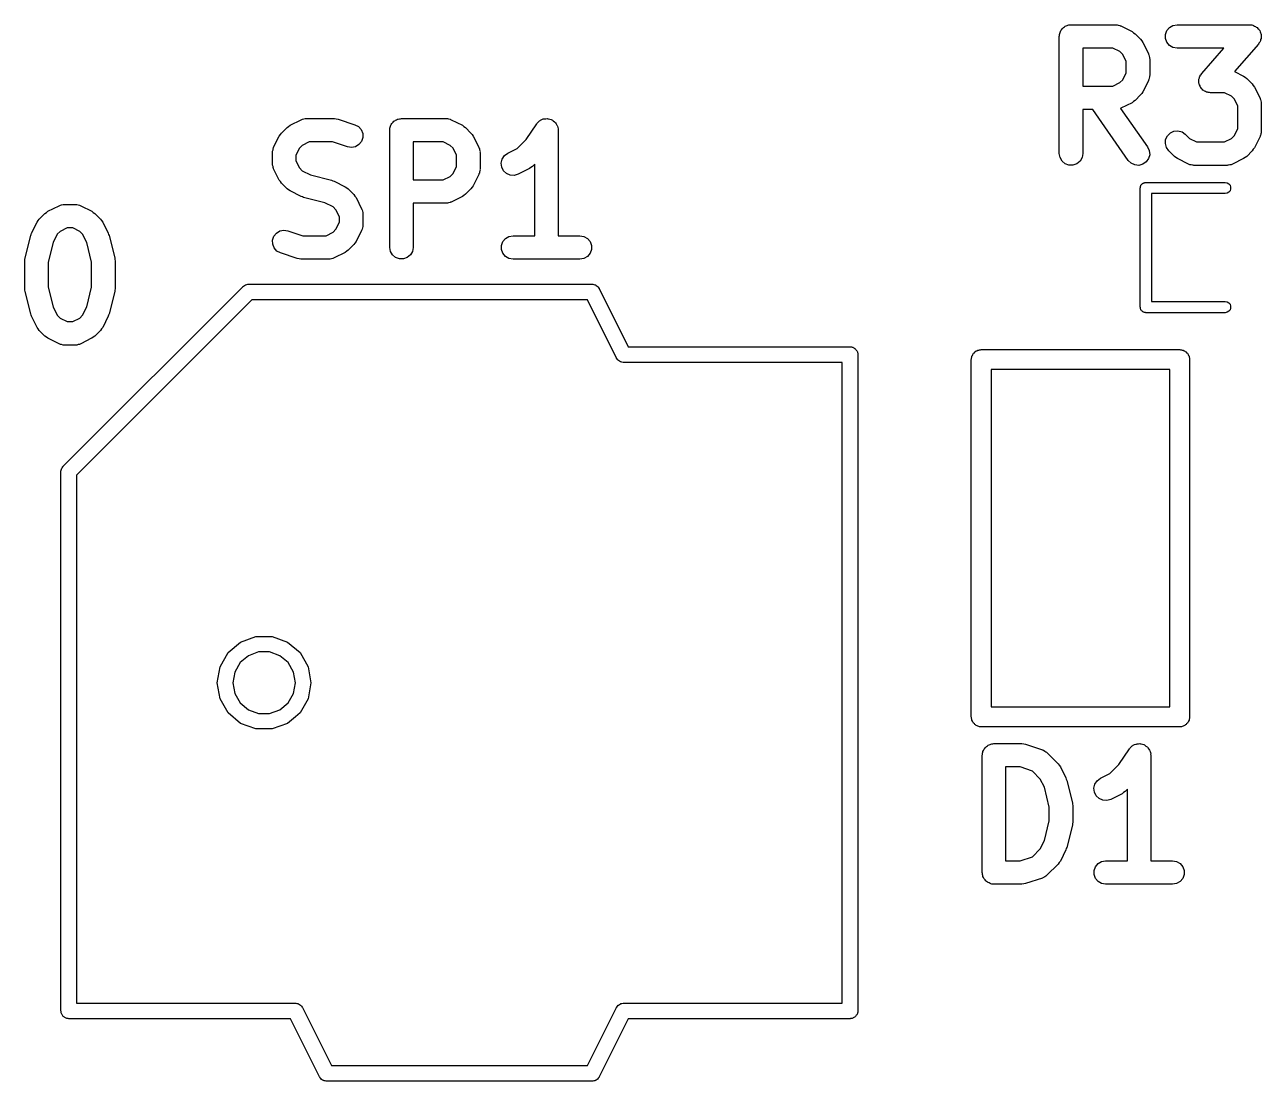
# Model space of a CAD drawing. Extents: x 69.6 to 139.6, y -158 to -61.
# Drawn here: x 119.54 to 127.46, y -105.17 to -98.41 of the extents above; entities that cross this region are included whole.
import ezdxf

# ---------------------------------------------------------------- set-up
doc = ezdxf.new("R2010")
doc.units = 0
doc.header["$MEASUREMENT"] = 0
doc.layers.add('BLACK', color=7, linetype='CONTINUOUS')

msp = doc.modelspace()

# ---------------------------------------------------------------- linework, layer by layer
at = {"layer": 'Black'}
for p, q in [((126.174, -98.4518), (126.179, -98.4468)), ((126.179, -98.4468), (126.182, -98.4411)), ((126.182, -98.4411), (126.187, -98.4369)), ((126.187, -98.4369), (126.191, -98.4318)), ((126.191, -98.4318), (126.197, -98.4286)), ((126.197, -98.4286), (126.202, -98.4243)), ((126.202, -98.4243), (126.208, -98.4221)), ((126.208, -98.4221), (126.214, -98.4188)), ((126.214, -98.4188), (126.22, -98.4177)), ((126.22, -98.4177), (126.226, -98.4154)), ((126.226, -98.4154), (126.233, -98.4154)), ((126.233, -98.4154), (126.239, -98.4143)), ((126.239, -98.4143), (126.525, -98.4143)), ((126.525, -98.4143), (126.529, -98.415)), ((126.529, -98.415), (126.534, -98.4148)), ((126.534, -98.4148), (126.542, -98.4173)), ((126.542, -98.4173), (126.551, -98.4188)), ((126.551, -98.4188), (126.554, -98.421)), ((126.554, -98.421), (126.559, -98.4222)), ((126.559, -98.4222), (126.63, -98.4579)), ((126.853, -98.4518), (126.87, -98.4318)), ((126.87, -98.4318), (126.892, -98.4188)), ((126.892, -98.4188), (126.918, -98.4143)), ((126.918, -98.4143), (127.382, -98.4143)), ((127.382, -98.4143), (127.389, -98.4156)), ((127.389, -98.4156), (127.397, -98.4157)), ((127.397, -98.4157), (127.402, -98.4178)), ((127.402, -98.4178), (127.408, -98.4188)), ((127.408, -98.4188), (127.414, -98.4225)), ((127.414, -98.4225), (127.421, -98.4251)), ((127.421, -98.4251), (127.425, -98.4289)), ((127.425, -98.4289), (127.43, -98.4318)), ((127.43, -98.4318), (127.435, -98.4374)), ((127.435, -98.4374), (127.441, -98.4423)), ((127.441, -98.4423), (127.443, -98.4474)), ((127.443, -98.4474), (127.447, -98.4518)), ((126.164, -98.4893), (126.165, -98.4828)), ((126.164, -99.2393), (126.164, -98.4893)), ((126.165, -98.4763), (126.168, -98.4701)), ((126.165, -98.4828), (126.165, -98.4763)), ((126.168, -98.4701), (126.169, -98.4636)), ((126.169, -98.4636), (126.172, -98.458)), ((126.172, -98.458), (126.174, -98.4518)), ((126.63, -98.4579), (126.64, -98.4651)), ((126.64, -98.4651), (126.649, -98.472)), ((126.649, -98.472), (126.685, -98.5077)), ((126.685, -98.5077), (126.692, -98.5175)), ((126.692, -98.5175), (126.699, -98.5272)), ((126.699, -98.5272), (126.735, -98.5986)), ((126.844, -98.4763), (126.853, -98.4518)), ((126.844, -98.5023), (126.844, -98.4763)), ((126.853, -98.5268), (126.844, -98.5023)), ((126.87, -98.5467), (126.853, -98.5268)), ((127.447, -98.5268), (127.442, -98.5324)), ((127.447, -98.4518), (127.45, -98.4587)), ((127.449, -98.5213), (127.447, -98.5268)), ((127.452, -98.5164), (127.449, -98.5213)), ((127.45, -98.4587), (127.453, -98.4651)), ((127.453, -98.5092), (127.452, -98.5164)), ((127.453, -98.4651), (127.454, -98.4708)), ((127.456, -98.5023), (127.453, -98.5092)), ((127.454, -98.4708), (127.456, -98.4763)), ((127.456, -98.4763), (127.456, -98.4836)), ((127.456, -98.4836), (127.457, -98.4908)), ((127.457, -98.4908), (127.456, -98.4965)), ((127.456, -98.4965), (127.456, -98.5023)), ((126.507, -98.5643), (126.314, -98.5643)), ((126.314, -98.5643), (126.314, -98.8071)), ((126.552, -98.5866), (126.507, -98.5643)), ((126.571, -98.6051), (126.552, -98.5866)), ((126.593, -98.6498), (126.571, -98.6051)), ((126.735, -98.5986), (126.736, -98.6027)), ((126.736, -98.6027), (126.738, -98.6065)), ((126.738, -98.6065), (126.74, -98.6151)), ((126.892, -98.5598), (126.87, -98.5467)), ((126.918, -98.5643), (126.892, -98.5598)), ((127.217, -98.5643), (126.918, -98.5643)), ((127.076, -98.7256), (127.217, -98.5643)), ((127.439, -98.5387), (127.285, -98.7141)), ((127.442, -98.5324), (127.439, -98.5387)), ((126.593, -98.7216), (126.593, -98.6498)), ((126.74, -98.6151), (126.742, -98.6236)), ((126.742, -98.6236), (126.742, -98.6279)), ((126.742, -98.6279), (126.743, -98.6321)), ((126.743, -98.6321), (126.743, -98.7393)), ((126.552, -98.7848), (126.571, -98.7663)), ((126.571, -98.7663), (126.593, -98.7216)), ((126.738, -98.7649), (126.736, -98.7687)), ((126.74, -98.7563), (126.738, -98.7649)), ((126.742, -98.7479), (126.74, -98.7563)), ((126.743, -98.7393), (126.742, -98.7435)), ((126.742, -98.7435), (126.742, -98.7479)), ((127.058, -98.762), (127.061, -98.7551)), ((127.058, -98.7678), (127.058, -98.762)), ((127.061, -98.7551), (127.062, -98.7479)), ((127.062, -98.7479), (127.065, -98.7429)), ((127.065, -98.7429), (127.067, -98.7375)), ((127.067, -98.7375), (127.072, -98.7319)), ((127.072, -98.7319), (127.076, -98.7256)), ((127.285, -98.7141), (127.344, -98.7436)), ((127.344, -98.7436), (127.354, -98.7508)), ((127.354, -98.7508), (127.364, -98.7577)), ((127.364, -98.7577), (127.399, -98.7934)), ((126.314, -98.8071), (126.507, -98.8071)), ((126.507, -98.8071), (126.552, -98.7848)), ((126.699, -98.8443), (126.692, -98.8539)), ((126.735, -98.7728), (126.699, -98.8443)), ((126.736, -98.7687), (126.735, -98.7728)), ((127.057, -98.7734), (127.058, -98.7678)), ((127.058, -98.7807), (127.057, -98.7734)), ((127.058, -98.788), (127.058, -98.7807)), ((127.06, -98.7935), (127.058, -98.788)), ((127.061, -98.7992), (127.06, -98.7935)), ((127.065, -98.8056), (127.061, -98.7992)), ((127.067, -98.8125), (127.065, -98.8056)), ((127.071, -98.8169), (127.067, -98.8125)), ((127.074, -98.822), (127.071, -98.8169)), ((127.079, -98.8268), (127.074, -98.822)), ((127.084, -98.8325), (127.079, -98.8268)), ((127.089, -98.8353), (127.084, -98.8325)), ((127.093, -98.8392), (127.089, -98.8353)), ((127.1, -98.8418), (127.093, -98.8392)), ((127.106, -98.8455), (127.1, -98.8418)), ((127.112, -98.8465), (127.106, -98.8455)), ((127.399, -98.7934), (127.406, -98.8032)), ((127.406, -98.8032), (127.414, -98.8129)), ((127.414, -98.8129), (127.449, -98.8843)), ((126.63, -98.9135), (126.559, -98.9492)), ((126.64, -98.9063), (126.63, -98.9135)), ((126.649, -98.8995), (126.64, -98.9063)), ((126.685, -98.8637), (126.649, -98.8995)), ((126.692, -98.8539), (126.685, -98.8637)), ((127.118, -98.8486), (127.112, -98.8465)), ((127.125, -98.8487), (127.118, -98.8486)), ((127.132, -98.85), (127.125, -98.8487)), ((127.222, -98.85), (127.132, -98.85)), ((127.266, -98.8724), (127.222, -98.85)), ((127.285, -98.8909), (127.266, -98.8724)), ((127.307, -98.9356), (127.285, -98.8909)), ((127.449, -98.8843), (127.45, -98.8885)), ((127.45, -98.8885), (127.453, -98.8922)), ((127.453, -98.8922), (127.454, -98.9009)), ((127.454, -98.9009), (127.457, -98.9093)), ((127.457, -98.9093), (127.456, -98.9136)), ((127.456, -98.9136), (127.457, -98.9179)), ((127.457, -98.9179), (127.457, -99.0964)), ((126.379, -98.9571), (126.314, -98.9571)), ((126.314, -98.9571), (126.314, -99.2393)), ((126.606, -99.2823), (126.379, -98.9571)), ((126.559, -98.9492), (126.557, -98.9498)), ((126.557, -98.9498), (126.729, -99.1963)), ((127.307, -99.0787), (127.307, -98.9356)), ((121.186, -99.1077), (121.222, -99.072)), ((121.222, -99.072), (121.232, -99.0651)), ((121.232, -99.0651), (121.241, -99.0579)), ((121.241, -99.0579), (121.313, -99.0222)), ((121.313, -99.0222), (121.317, -99.021)), ((121.317, -99.021), (121.321, -99.0188)), ((121.321, -99.0188), (121.329, -99.0173)), ((121.329, -99.0173), (121.338, -99.0148)), ((121.338, -99.0148), (121.342, -99.015)), ((121.342, -99.015), (121.346, -99.0143)), ((121.346, -99.0143), (121.525, -99.0143)), ((121.525, -99.0143), (121.537, -99.0164)), ((121.537, -99.0164), (121.549, -99.0181)), ((121.549, -99.0181), (121.656, -99.0538)), ((121.656, -99.0538), (121.679, -99.0663)), ((121.679, -99.0663), (121.696, -99.0857)), ((121.879, -99.0893), (121.88, -99.0828)), ((121.88, -99.0763), (121.882, -99.0701)), ((121.88, -99.0828), (121.88, -99.0763)), ((121.882, -99.0701), (121.883, -99.0636)), ((121.883, -99.0636), (121.886, -99.058)), ((121.886, -99.058), (121.889, -99.0518)), ((121.889, -99.0518), (121.893, -99.0468)), ((121.893, -99.0468), (121.896, -99.0411)), ((121.896, -99.0411), (121.901, -99.0369)), ((121.901, -99.0369), (121.905, -99.0318)), ((121.905, -99.0318), (121.911, -99.0286)), ((121.911, -99.0286), (121.916, -99.0243)), ((121.916, -99.0243), (121.922, -99.0221)), ((121.922, -99.0221), (121.928, -99.0188)), ((121.928, -99.0188), (121.934, -99.0177)), ((121.934, -99.0177), (121.941, -99.0154)), ((121.941, -99.0154), (121.947, -99.0154)), ((121.947, -99.0154), (121.954, -99.0143)), ((121.954, -99.0143), (122.239, -99.0143)), ((122.239, -99.0143), (122.244, -99.015)), ((122.244, -99.015), (122.248, -99.0148)), ((122.248, -99.0148), (122.256, -99.0173)), ((122.256, -99.0173), (122.265, -99.0188)), ((122.265, -99.0188), (122.269, -99.021)), ((122.269, -99.021), (122.273, -99.0222)), ((122.273, -99.0222), (122.344, -99.0579)), ((122.344, -99.0579), (122.354, -99.0651)), ((122.354, -99.0651), (122.364, -99.072)), ((122.364, -99.072), (122.399, -99.1077)), ((122.752, -99.1486), (122.82, -99.0477)), ((122.82, -99.0477), (122.823, -99.0447)), ((122.823, -99.0447), (122.825, -99.0411)), ((122.825, -99.0411), (122.832, -99.0353)), ((122.832, -99.0353), (122.838, -99.0288)), ((122.838, -99.0288), (122.841, -99.027)), ((122.841, -99.027), (122.845, -99.0243)), ((122.845, -99.0243), (122.853, -99.0213)), ((122.853, -99.0213), (122.861, -99.0173)), ((122.861, -99.0173), (122.865, -99.0168)), ((122.865, -99.0168), (122.869, -99.0154)), ((122.869, -99.0154), (122.878, -99.0154)), ((122.878, -99.0154), (122.887, -99.0144)), ((122.887, -99.0144), (122.891, -99.0154)), ((122.891, -99.0154), (122.895, -99.0154)), ((122.895, -99.0154), (122.904, -99.0185)), ((122.904, -99.0185), (122.912, -99.0206)), ((122.912, -99.0206), (122.916, -99.0229)), ((122.916, -99.0229), (122.92, -99.0243)), ((122.92, -99.0243), (122.926, -99.0301)), ((122.926, -99.0301), (122.934, -99.0351)), ((122.934, -99.0351), (122.936, -99.0384)), ((122.936, -99.0384), (122.94, -99.0411)), ((122.94, -99.0411), (122.944, -99.0488)), ((122.944, -99.0488), (122.949, -99.056)), ((122.949, -99.056), (122.951, -99.06)), ((122.951, -99.06), (122.953, -99.0636)), ((122.953, -99.0636), (122.954, -99.0725)), ((122.954, -99.0725), (122.957, -99.081)), ((122.957, -99.081), (122.956, -99.0852)), ((127.285, -99.1234), (127.307, -99.0787)), ((121.136, -99.1986), (121.172, -99.1272)), ((121.172, -99.1272), (121.179, -99.1175)), ((121.179, -99.1175), (121.186, -99.1077)), ((121.698, -99.1607), (121.682, -99.1811)), ((121.696, -99.0857), (121.706, -99.11)), ((121.706, -99.136), (121.698, -99.1607)), ((121.706, -99.11), (121.706, -99.136)), ((121.879, -99.8393), (121.879, -99.0893)), ((122.399, -99.1077), (122.406, -99.1175)), ((122.406, -99.1175), (122.414, -99.1272)), ((122.414, -99.1272), (122.449, -99.1986)), ((122.695, -99.2062), (122.752, -99.1486)), ((122.956, -99.0852), (122.957, -99.0893)), ((122.957, -99.0893), (122.957, -99.7643)), ((126.843, -99.1744), (126.845, -99.1484)), ((126.845, -99.1484), (126.856, -99.1248)), ((126.856, -99.1248), (126.875, -99.1064)), ((126.875, -99.1064), (126.898, -99.0954)), ((126.898, -99.0954), (126.924, -99.0931)), ((126.924, -99.0931), (126.95, -99.0999)), ((126.95, -99.0999), (126.971, -99.1148)), ((126.971, -99.1148), (126.998, -99.1419)), ((126.998, -99.1419), (127.043, -99.1643)), ((127.222, -99.1643), (127.266, -99.1419)), ((127.266, -99.1419), (127.285, -99.1234)), ((127.449, -99.13), (127.414, -99.2014)), ((127.45, -99.1258), (127.449, -99.13)), ((127.453, -99.1221), (127.45, -99.1258)), ((127.454, -99.1134), (127.453, -99.1221)), ((127.457, -99.105), (127.454, -99.1134)), ((127.457, -99.0964), (127.456, -99.1007)), ((127.456, -99.1007), (127.457, -99.105)), ((121.129, -99.2236), (121.132, -99.2151)), ((121.129, -99.2279), (121.129, -99.2236)), ((121.129, -99.2321), (121.129, -99.2279)), ((121.129, -99.3036), (121.129, -99.2321)), ((121.132, -99.2151), (121.133, -99.2065)), ((121.133, -99.2065), (121.135, -99.2027)), ((121.135, -99.2027), (121.136, -99.1986)), ((121.301, -99.2051), (121.279, -99.2498)), ((121.319, -99.1866), (121.301, -99.2051)), ((121.364, -99.1643), (121.319, -99.1866)), ((121.513, -99.1643), (121.364, -99.1643)), ((121.608, -99.1962), (121.513, -99.1643)), ((121.634, -99.2), (121.608, -99.1962)), ((121.66, -99.1947), (121.634, -99.2)), ((121.682, -99.1811), (121.66, -99.1947)), ((122.222, -99.1643), (122.029, -99.1643)), ((122.029, -99.1643), (122.029, -99.4071)), ((122.266, -99.1866), (122.222, -99.1643)), ((122.285, -99.2051), (122.266, -99.1866)), ((122.307, -99.2498), (122.285, -99.2051)), ((122.449, -99.1986), (122.45, -99.2027)), ((122.45, -99.2027), (122.453, -99.2065)), ((122.453, -99.2065), (122.454, -99.2151)), ((122.454, -99.2151), (122.457, -99.2236)), ((122.457, -99.2236), (122.456, -99.2279)), ((122.456, -99.2279), (122.457, -99.2321)), ((122.457, -99.2321), (122.457, -99.3393)), ((122.613, -99.252), (122.634, -99.2365)), ((122.634, -99.2365), (122.695, -99.2062)), ((126.169, -99.2649), (126.164, -99.2393)), ((126.314, -99.2393), (126.31, -99.2649)), ((126.729, -99.1963), (126.74, -99.2199)), ((126.74, -99.2199), (126.743, -99.2458)), ((126.85, -99.1996), (126.843, -99.1744)), ((126.865, -99.2209), (126.85, -99.1996)), ((126.901, -99.2566), (126.865, -99.2209)), ((127.043, -99.1643), (127.222, -99.1643)), ((127.399, -99.2209), (127.364, -99.2566)), ((127.406, -99.2111), (127.399, -99.2209)), ((127.414, -99.2014), (127.406, -99.2111)), ((121.129, -99.3078), (121.129, -99.3036)), ((121.129, -99.3121), (121.129, -99.3078)), ((121.132, -99.3206), (121.129, -99.3121)), ((121.133, -99.3292), (121.132, -99.3206)), ((121.279, -99.2498), (121.279, -99.2859)), ((121.279, -99.2859), (121.301, -99.3306)), ((122.307, -99.3216), (122.307, -99.2498)), ((122.593, -99.2991), (122.599, -99.2737)), ((122.596, -99.325), (122.593, -99.2991)), ((122.599, -99.2737), (122.613, -99.252)), ((122.807, -99.3061), (122.792, -99.3209)), ((122.807, -99.7643), (122.807, -99.3061)), ((126.182, -99.2875), (126.169, -99.2649)), ((126.202, -99.3042), (126.182, -99.2875)), ((126.226, -99.3131), (126.202, -99.3042)), ((126.252, -99.3131), (126.226, -99.3131)), ((126.277, -99.3042), (126.252, -99.3131)), ((126.297, -99.2875), (126.277, -99.3042)), ((126.31, -99.2649), (126.297, -99.2875)), ((126.625, -99.3007), (126.606, -99.2823)), ((126.648, -99.3117), (126.625, -99.3007)), ((126.674, -99.314), (126.648, -99.3117)), ((126.7, -99.3073), (126.674, -99.314)), ((126.721, -99.2923), (126.7, -99.3073)), ((126.736, -99.271), (126.721, -99.2923)), ((126.743, -99.2458), (126.736, -99.271)), ((126.91, -99.2635), (126.901, -99.2566)), ((126.92, -99.2707), (126.91, -99.2635)), ((126.991, -99.3064), (126.92, -99.2707)), ((126.996, -99.3076), (126.991, -99.3064)), ((126.999, -99.3098), (126.996, -99.3076)), ((127.008, -99.3113), (126.999, -99.3098)), ((127.016, -99.3138), (127.008, -99.3113)), ((127.021, -99.3135), (127.016, -99.3138)), ((127.025, -99.3143), (127.021, -99.3135)), ((127.239, -99.3143), (127.025, -99.3143)), ((127.244, -99.3135), (127.239, -99.3143)), ((127.248, -99.3138), (127.244, -99.3135)), ((127.256, -99.3113), (127.248, -99.3138)), ((127.265, -99.3098), (127.256, -99.3113)), ((127.269, -99.3076), (127.265, -99.3098)), ((127.273, -99.3064), (127.269, -99.3076)), ((127.344, -99.2707), (127.273, -99.3064)), ((127.354, -99.2635), (127.344, -99.2707)), ((127.364, -99.2566), (127.354, -99.2635)), ((121.135, -99.333), (121.133, -99.3292)), ((121.136, -99.3371), (121.135, -99.333)), ((121.172, -99.4085), (121.136, -99.3371)), ((121.301, -99.3306), (121.319, -99.3491)), ((121.319, -99.3491), (121.373, -99.3757)), ((121.373, -99.3757), (121.507, -99.4094)), ((122.222, -99.4071), (122.266, -99.3848)), ((122.266, -99.3848), (122.285, -99.3663)), ((122.285, -99.3663), (122.307, -99.3216)), ((122.449, -99.3728), (122.414, -99.4443)), ((122.45, -99.3687), (122.449, -99.3728)), ((122.453, -99.3649), (122.45, -99.3687)), ((122.454, -99.3563), (122.453, -99.3649)), ((122.457, -99.3479), (122.454, -99.3563)), ((122.457, -99.3393), (122.456, -99.3435)), ((122.456, -99.3435), (122.457, -99.3479)), ((122.608, -99.3483), (122.596, -99.325)), ((122.627, -99.3662), (122.608, -99.3483)), ((122.65, -99.3765), (122.627, -99.3662)), ((122.676, -99.3781), (122.65, -99.3765)), ((122.701, -99.3707), (122.676, -99.3781)), ((122.773, -99.3349), (122.701, -99.3707)), ((122.782, -99.3278), (122.773, -99.3349)), ((122.792, -99.3209), (122.782, -99.3278)), ((121.179, -99.4182), (121.172, -99.4085)), ((121.186, -99.428), (121.179, -99.4182)), ((121.222, -99.4637), (121.186, -99.428)), ((121.232, -99.4706), (121.222, -99.4637)), ((121.241, -99.4778), (121.232, -99.4706)), ((121.313, -99.5135), (121.241, -99.4778)), ((121.507, -99.4094), (121.515, -99.4127)), ((121.515, -99.4127), (121.523, -99.4151)), ((121.523, -99.4151), (121.594, -99.4508)), ((121.594, -99.4508), (121.604, -99.4579)), ((121.604, -99.4579), (121.614, -99.4648)), ((121.614, -99.4648), (121.649, -99.5005)), ((122.029, -99.4071), (122.222, -99.4071)), ((122.399, -99.4637), (122.364, -99.4995)), ((122.406, -99.4539), (122.399, -99.4637)), ((122.414, -99.4443), (122.406, -99.4539)), ((126.682, -99.459), (126.683, -99.4559)), ((126.682, -100.221), (126.682, -99.459)), ((126.683, -99.4528), (126.684, -99.4499)), ((126.683, -99.4559), (126.683, -99.4528)), ((126.684, -99.4499), (126.685, -99.4468)), ((126.685, -99.4468), (126.686, -99.4441)), ((126.686, -99.4441), (126.687, -99.4412)), ((126.687, -99.4412), (126.689, -99.4388)), ((126.689, -99.4388), (126.691, -99.4361)), ((126.691, -99.4361), (126.693, -99.4341)), ((126.693, -99.4341), (126.695, -99.4318)), ((126.695, -99.4318), (126.698, -99.4302)), ((126.698, -99.4302), (126.7, -99.4282)), ((126.7, -99.4282), (126.703, -99.4271)), ((126.703, -99.4271), (126.706, -99.4256)), ((126.706, -99.4256), (126.709, -99.425)), ((126.709, -99.425), (126.712, -99.424)), ((126.712, -99.424), (126.715, -99.424)), ((126.715, -99.424), (126.718, -99.4234)), ((126.718, -99.4234), (127.226, -99.4234)), ((127.226, -99.4234), (127.238, -99.4256)), ((127.238, -99.4256), (127.249, -99.4318)), ((127.249, -99.4318), (127.257, -99.4412)), ((127.257, -99.4768), (127.249, -99.4862)), ((127.257, -99.4412), (127.261, -99.4528)), ((127.261, -99.4652), (127.257, -99.4768)), ((127.261, -99.4528), (127.261, -99.4652)), ((121.321, -99.5158), (121.313, -99.5135)), ((121.328, -99.5192), (121.321, -99.5158)), ((121.463, -99.5529), (121.328, -99.5192)), ((121.516, -99.5795), (121.463, -99.5529)), ((121.649, -99.5005), (121.656, -99.5104)), ((121.656, -99.5104), (121.664, -99.52)), ((121.664, -99.52), (121.699, -99.5915)), ((122.239, -99.5571), (122.029, -99.5571)), ((122.029, -99.5571), (122.029, -99.8393)), ((122.244, -99.5564), (122.239, -99.5571)), ((122.248, -99.5567), (122.244, -99.5564)), ((122.256, -99.5541), (122.248, -99.5567)), ((122.265, -99.5526), (122.256, -99.5541)), ((122.269, -99.5505), (122.265, -99.5526)), ((122.273, -99.5492), (122.269, -99.5505)), ((122.344, -99.5135), (122.273, -99.5492)), ((122.354, -99.5063), (122.344, -99.5135)), ((122.364, -99.4995), (122.354, -99.5063)), ((127.226, -99.4946), (126.754, -99.4946)), ((126.754, -99.4946), (126.754, -100.185)), ((127.238, -99.4924), (127.226, -99.4946)), ((127.249, -99.4862), (127.238, -99.4924)), ((119.636, -99.6577), (119.672, -99.622)), ((119.672, -99.622), (119.682, -99.6151)), ((119.682, -99.6151), (119.691, -99.6079)), ((119.691, -99.6079), (119.763, -99.5722)), ((119.763, -99.5722), (119.767, -99.571)), ((119.767, -99.571), (119.771, -99.5688)), ((119.771, -99.5688), (119.779, -99.5673)), ((119.779, -99.5673), (119.788, -99.5648)), ((119.788, -99.5648), (119.792, -99.565)), ((119.792, -99.565), (119.796, -99.5643)), ((119.796, -99.5643), (119.868, -99.5643)), ((119.868, -99.5643), (119.872, -99.565)), ((119.872, -99.565), (119.876, -99.5648)), ((119.876, -99.5648), (119.885, -99.5673)), ((119.885, -99.5673), (119.894, -99.5688)), ((119.894, -99.5688), (119.897, -99.571)), ((119.897, -99.571), (119.901, -99.5722)), ((119.901, -99.5722), (119.973, -99.6079)), ((119.973, -99.6079), (119.982, -99.6151)), ((119.982, -99.6151), (119.992, -99.622)), ((119.992, -99.622), (120.028, -99.6577)), ((121.535, -99.598), (121.516, -99.5795)), ((121.557, -99.6427), (121.535, -99.598)), ((121.699, -99.5915), (121.7, -99.5956)), ((121.7, -99.5956), (121.703, -99.5993)), ((121.703, -99.5993), (121.704, -99.608)), ((121.704, -99.608), (121.707, -99.6164)), ((121.707, -99.6164), (121.706, -99.6207)), ((121.706, -99.6207), (121.707, -99.625)), ((121.707, -99.625), (121.707, -99.6964)), ((119.586, -99.7486), (119.622, -99.6772)), ((119.622, -99.6772), (119.629, -99.6675)), ((119.629, -99.6675), (119.636, -99.6577)), ((119.814, -99.7143), (119.769, -99.7366)), ((119.85, -99.7143), (119.814, -99.7143)), ((119.895, -99.7366), (119.85, -99.7143)), ((120.028, -99.6577), (120.035, -99.6675)), ((120.035, -99.6675), (120.042, -99.6772)), ((120.042, -99.6772), (120.078, -99.7486)), ((121.535, -99.7234), (121.557, -99.6787)), ((121.557, -99.6787), (121.557, -99.6427)), ((121.704, -99.7134), (121.703, -99.7221)), ((121.707, -99.705), (121.704, -99.7134)), ((121.707, -99.6964), (121.706, -99.7007)), ((121.706, -99.7007), (121.707, -99.705)), ((119.545, -99.9068), (119.581, -99.764)), ((119.581, -99.764), (119.584, -99.7565)), ((119.584, -99.7565), (119.586, -99.7486)), ((119.751, -99.7551), (119.724, -99.8083)), ((119.769, -99.7366), (119.751, -99.7551)), ((119.913, -99.7551), (119.895, -99.7366)), ((119.94, -99.8083), (119.913, -99.7551)), ((120.078, -99.7486), (120.08, -99.7565)), ((120.08, -99.7565), (120.083, -99.764)), ((120.083, -99.764), (120.119, -99.9068)), ((121.129, -99.7926), (121.138, -99.7679)), ((121.13, -99.8186), (121.129, -99.7926)), ((121.138, -99.7679), (121.154, -99.7475)), ((121.154, -99.7475), (121.176, -99.7338)), ((121.176, -99.7338), (121.202, -99.7286)), ((121.202, -99.7286), (121.227, -99.7324)), ((121.227, -99.7324), (121.323, -99.7643)), ((121.323, -99.7643), (121.472, -99.7643)), ((121.472, -99.7643), (121.516, -99.7419)), ((121.516, -99.7419), (121.535, -99.7234)), ((121.699, -99.73), (121.664, -99.8014)), ((121.7, -99.7258), (121.699, -99.73)), ((121.703, -99.7221), (121.7, -99.7258)), ((122.603, -99.8018), (122.62, -99.7818)), ((122.62, -99.7818), (122.642, -99.7688)), ((122.642, -99.7688), (122.668, -99.7643)), ((122.668, -99.7643), (122.807, -99.7643)), ((122.957, -99.7643), (123.096, -99.7643)), ((123.096, -99.7643), (123.122, -99.7688)), ((123.122, -99.7688), (123.145, -99.7818)), ((123.145, -99.7818), (123.161, -99.8018)), ((119.724, -99.8083), (119.693, -99.9342)), ((119.971, -99.9342), (119.94, -99.8083)), ((121.14, -99.8428), (121.13, -99.8186)), ((121.157, -99.8623), (121.14, -99.8428)), ((121.18, -99.8747), (121.157, -99.8623)), ((121.594, -99.8707), (121.523, -99.9064)), ((121.604, -99.8635), (121.594, -99.8707)), ((121.614, -99.8566), (121.604, -99.8635)), ((121.649, -99.8209), (121.614, -99.8566)), ((121.656, -99.8111), (121.649, -99.8209)), ((121.664, -99.8014), (121.656, -99.8111)), ((121.883, -99.8649), (121.879, -99.8393)), ((121.896, -99.8875), (121.883, -99.8649)), ((122.024, -99.8649), (122.011, -99.8875)), ((122.029, -99.8393), (122.024, -99.8649)), ((122.594, -99.8263), (122.603, -99.8018)), ((122.594, -99.8523), (122.594, -99.8263)), ((122.603, -99.8768), (122.594, -99.8523)), ((123.161, -99.8018), (123.17, -99.8263)), ((123.17, -99.8523), (123.161, -99.8768)), ((123.17, -99.8263), (123.17, -99.8523)), ((119.543, -99.925), (119.544, -99.916)), ((119.543, -100.104), (119.543, -99.925)), ((119.544, -99.916), (119.545, -99.9068)), ((119.693, -99.9342), (119.693, -100.094)), ((119.971, -100.094), (119.971, -99.9342)), ((120.119, -99.9068), (120.12, -99.916)), ((120.12, -99.916), (120.121, -99.925)), ((120.121, -99.925), (120.121, -100.104)), ((121.287, -99.9104), (121.18, -99.8747)), ((121.299, -99.9122), (121.287, -99.9104)), ((121.311, -99.9143), (121.299, -99.9122)), ((121.489, -99.9143), (121.311, -99.9143)), ((121.494, -99.9135), (121.489, -99.9143)), ((121.498, -99.9138), (121.494, -99.9135)), ((121.506, -99.9113), (121.498, -99.9138)), ((121.515, -99.9098), (121.506, -99.9113)), ((121.519, -99.9076), (121.515, -99.9098)), ((121.523, -99.9064), (121.519, -99.9076)), ((121.916, -99.9042), (121.896, -99.8875)), ((121.941, -99.9131), (121.916, -99.9042)), ((121.967, -99.9131), (121.941, -99.9131)), ((121.991, -99.9042), (121.967, -99.9131)), ((122.011, -99.8875), (121.991, -99.9042)), ((122.62, -99.8967), (122.603, -99.8768)), ((122.642, -99.9098), (122.62, -99.8967)), ((122.668, -99.9143), (122.642, -99.9098)), ((123.096, -99.9143), (122.668, -99.9143)), ((123.122, -99.9098), (123.096, -99.9143)), ((123.145, -99.8967), (123.122, -99.9098)), ((123.161, -99.8768), (123.145, -99.8967)), ((119.544, -100.113), (119.543, -100.104)), ((119.693, -100.094), (119.724, -100.22)), ((119.79, -101.24), (120.94, -100.09)), ((119.94, -100.22), (119.971, -100.094)), ((120.121, -100.104), (120.12, -100.113)), ((120.94, -100.09), (120.941, -100.088)), ((120.941, -100.088), (120.943, -100.087)), ((120.943, -100.087), (120.949, -100.083)), ((120.949, -100.083), (120.954, -100.08)), ((120.954, -100.08), (120.956, -100.079)), ((120.956, -100.079), (120.958, -100.078)), ((120.958, -100.078), (120.964, -100.077)), ((120.964, -100.077), (120.971, -100.075)), ((120.971, -100.075), (120.973, -100.075)), ((120.973, -100.075), (120.975, -100.075)), ((120.975, -100.075), (123.175, -100.075)), ((123.175, -100.075), (123.176, -100.075)), ((123.176, -100.075), (123.178, -100.075)), ((123.178, -100.075), (123.185, -100.077)), ((123.185, -100.077), (123.192, -100.078)), ((123.192, -100.078), (123.193, -100.079)), ((123.193, -100.079), (123.195, -100.079)), ((123.195, -100.079), (123.201, -100.083)), ((123.201, -100.083), (123.207, -100.087)), ((123.207, -100.087), (123.208, -100.088)), ((123.208, -100.088), (123.209, -100.089)), ((123.209, -100.089), (123.214, -100.094)), ((123.214, -100.094), (123.218, -100.1)), ((123.218, -100.1), (123.219, -100.101)), ((123.219, -100.101), (123.22, -100.103)), ((123.22, -100.103), (123.406, -100.475)), ((119.545, -100.122), (119.544, -100.113)), ((119.581, -100.265), (119.545, -100.122)), ((120.996, -100.175), (119.875, -101.296)), ((120.119, -100.122), (120.083, -100.265)), ((120.12, -100.113), (120.119, -100.122)), ((123.144, -100.175), (120.996, -100.175)), ((123.33, -100.547), (123.144, -100.175)), ((126.754, -100.185), (127.226, -100.185)), ((127.226, -100.185), (127.238, -100.188)), ((127.238, -100.188), (127.249, -100.194)), ((119.584, -100.272), (119.581, -100.265)), ((119.724, -100.22), (119.751, -100.273)), ((119.913, -100.273), (119.94, -100.22)), ((120.083, -100.265), (120.08, -100.272)), ((126.683, -100.224), (126.682, -100.221)), ((126.683, -100.227), (126.683, -100.224)), ((126.684, -100.23), (126.683, -100.227)), ((126.685, -100.233), (126.684, -100.23)), ((126.686, -100.236), (126.685, -100.233)), ((126.687, -100.239), (126.686, -100.236)), ((126.689, -100.241), (126.687, -100.239)), ((126.691, -100.244), (126.689, -100.241)), ((126.693, -100.246), (126.691, -100.244)), ((126.695, -100.248), (126.693, -100.246)), ((126.698, -100.25), (126.695, -100.248)), ((126.7, -100.252), (126.698, -100.25)), ((126.703, -100.253), (126.7, -100.252)), ((126.706, -100.254), (126.703, -100.253)), ((126.709, -100.255), (126.706, -100.254)), ((126.712, -100.256), (126.709, -100.255)), ((126.715, -100.256), (126.712, -100.256)), ((126.718, -100.257), (126.715, -100.256)), ((127.226, -100.257), (126.718, -100.257)), ((127.238, -100.254), (127.226, -100.257)), ((127.249, -100.248), (127.238, -100.254)), ((127.249, -100.194), (127.257, -100.203)), ((127.257, -100.239), (127.249, -100.248)), ((127.257, -100.203), (127.261, -100.215)), ((127.261, -100.227), (127.257, -100.239)), ((127.261, -100.215), (127.261, -100.227)), ((119.586, -100.28), (119.584, -100.272)), ((119.622, -100.351), (119.586, -100.28)), ((119.751, -100.273), (119.769, -100.292)), ((119.769, -100.292), (119.814, -100.314)), ((119.814, -100.314), (119.85, -100.314)), ((119.85, -100.314), (119.895, -100.292)), ((119.895, -100.292), (119.913, -100.273)), ((120.078, -100.28), (120.042, -100.351)), ((120.08, -100.272), (120.078, -100.28)), ((119.629, -100.361), (119.622, -100.351)), ((119.636, -100.371), (119.629, -100.361)), ((119.672, -100.407), (119.636, -100.371)), ((119.682, -100.413), (119.672, -100.407)), ((119.691, -100.421), (119.682, -100.413)), ((119.763, -100.456), (119.691, -100.421)), ((119.971, -100.421), (119.901, -100.456)), ((119.973, -100.421), (119.971, -100.421)), ((119.982, -100.413), (119.973, -100.421)), ((119.992, -100.407), (119.982, -100.413)), ((120.028, -100.371), (119.992, -100.407)), ((120.035, -100.361), (120.028, -100.371)), ((120.042, -100.351), (120.035, -100.361)), ((119.767, -100.458), (119.763, -100.456)), ((119.771, -100.46), (119.767, -100.458)), ((119.779, -100.461), (119.771, -100.46)), ((119.788, -100.464), (119.779, -100.461)), ((119.792, -100.464), (119.788, -100.464)), ((119.796, -100.464), (119.792, -100.464)), ((119.868, -100.464), (119.796, -100.464)), ((119.872, -100.464), (119.868, -100.464)), ((119.876, -100.464), (119.872, -100.464)), ((119.885, -100.461), (119.876, -100.464)), ((119.894, -100.46), (119.885, -100.461)), ((119.897, -100.458), (119.894, -100.46)), ((119.901, -100.456), (119.897, -100.458)), ((123.406, -100.475), (124.825, -100.475)), ((124.825, -100.475), (124.829, -100.476)), ((124.829, -100.476), (124.834, -100.476)), ((124.834, -100.476), (124.838, -100.477)), ((124.838, -100.477), (124.842, -100.478)), ((124.842, -100.478), (124.846, -100.48)), ((124.846, -100.48), (124.85, -100.482)), ((124.85, -100.482), (124.853, -100.485)), ((124.853, -100.485), (124.857, -100.487)), ((124.857, -100.487), (124.86, -100.49)), ((124.86, -100.49), (124.863, -100.493)), ((124.863, -100.493), (124.865, -100.497)), ((124.865, -100.497), (124.868, -100.5)), ((124.868, -100.5), (124.87, -100.504)), ((124.87, -100.504), (124.872, -100.508)), ((125.624, -100.508), (125.629, -100.506)), ((125.629, -100.506), (125.633, -100.502)), ((125.633, -100.502), (125.638, -100.5)), ((125.638, -100.5), (125.643, -100.497)), ((125.643, -100.497), (125.649, -100.496)), ((125.649, -100.496), (125.654, -100.494)), ((125.654, -100.494), (125.66, -100.494)), ((125.66, -100.494), (125.665, -100.493)), ((125.665, -100.493), (126.935, -100.493)), ((126.935, -100.493), (126.94, -100.494)), ((126.94, -100.494), (126.946, -100.494)), ((126.946, -100.494), (126.951, -100.496)), ((126.951, -100.496), (126.957, -100.497)), ((126.957, -100.497), (126.962, -100.5)), ((126.962, -100.5), (126.967, -100.502)), ((126.967, -100.502), (126.971, -100.506)), ((126.971, -100.506), (126.976, -100.508)), ((123.331, -100.549), (123.33, -100.547)), ((123.332, -100.55), (123.331, -100.549)), ((123.336, -100.556), (123.332, -100.55)), ((123.341, -100.561), (123.336, -100.556)), ((123.342, -100.562), (123.341, -100.561)), ((123.343, -100.563), (123.342, -100.562)), ((123.349, -100.567), (123.343, -100.563)), ((123.355, -100.571), (123.349, -100.567)), ((123.357, -100.571), (123.355, -100.571)), ((123.358, -100.572), (123.357, -100.571)), ((123.365, -100.573), (123.358, -100.572)), ((123.372, -100.575), (123.365, -100.573)), ((123.374, -100.575), (123.372, -100.575)), ((123.375, -100.575), (123.374, -100.575)), ((124.775, -100.575), (123.375, -100.575)), ((124.775, -104.675), (124.775, -100.575)), ((124.872, -100.508), (124.873, -100.512)), ((124.873, -100.512), (124.874, -100.516)), ((124.874, -100.516), (124.874, -100.521)), ((124.874, -100.521), (124.875, -100.525)), ((124.875, -100.525), (124.875, -104.725)), ((125.601, -100.557), (125.602, -100.552)), ((125.601, -102.843), (125.601, -100.557)), ((125.602, -100.546), (125.604, -100.541)), ((125.602, -100.552), (125.602, -100.546)), ((125.604, -100.541), (125.605, -100.535)), ((125.605, -100.535), (125.608, -100.53)), ((125.608, -100.53), (125.61, -100.525)), ((125.61, -100.525), (125.614, -100.521)), ((125.614, -100.521), (125.616, -100.516)), ((125.616, -100.516), (125.621, -100.513)), ((125.621, -100.513), (125.624, -100.508)), ((126.976, -100.508), (126.979, -100.513)), ((126.979, -100.513), (126.984, -100.516)), ((126.984, -100.516), (126.986, -100.521)), ((126.986, -100.521), (126.99, -100.525)), ((126.99, -100.525), (126.992, -100.53)), ((126.992, -100.53), (126.995, -100.535)), ((126.995, -100.535), (126.996, -100.541)), ((126.996, -100.541), (126.998, -100.546)), ((126.998, -100.546), (126.998, -100.552)), ((126.998, -100.552), (126.998, -100.557)), ((126.998, -100.557), (126.998, -102.843)), ((126.871, -100.62), (125.728, -100.62)), ((125.728, -100.62), (125.728, -102.779)), ((126.871, -102.779), (126.871, -100.62)), ((119.775, -101.271), (119.777, -101.264)), ((119.775, -101.273), (119.775, -101.271)), ((119.775, -101.275), (119.775, -101.273)), ((119.775, -104.725), (119.775, -101.275)), ((119.777, -101.264), (119.778, -101.258)), ((119.778, -101.258), (119.779, -101.256)), ((119.779, -101.256), (119.78, -101.254)), ((119.78, -101.254), (119.783, -101.249)), ((119.783, -101.249), (119.787, -101.243)), ((119.787, -101.243), (119.788, -101.241)), ((119.788, -101.241), (119.79, -101.24)), ((119.875, -101.296), (119.875, -104.675)), ((120.845, -102.432), (120.925, -102.365)), ((120.925, -102.365), (121.023, -102.33)), ((121.023, -102.33), (121.127, -102.33)), ((121.127, -102.33), (121.225, -102.365)), ((121.225, -102.365), (121.305, -102.432)), ((120.793, -102.522), (120.845, -102.432)), ((120.975, -102.452), (120.922, -102.496)), ((121.04, -102.428), (120.975, -102.452)), ((121.11, -102.428), (121.04, -102.428)), ((121.175, -102.452), (121.11, -102.428)), ((121.228, -102.496), (121.175, -102.452)), ((121.305, -102.432), (121.357, -102.522)), ((120.775, -102.625), (120.793, -102.522)), ((120.887, -102.557), (120.875, -102.625)), ((120.922, -102.496), (120.887, -102.557)), ((121.263, -102.557), (121.228, -102.496)), ((121.275, -102.625), (121.263, -102.557)), ((121.357, -102.522), (121.375, -102.625)), ((120.793, -102.728), (120.775, -102.625)), ((120.875, -102.625), (120.887, -102.693)), ((121.263, -102.693), (121.275, -102.625)), ((121.375, -102.625), (121.357, -102.728)), ((120.887, -102.693), (120.922, -102.754)), ((121.228, -102.754), (121.263, -102.693)), ((120.845, -102.818), (120.793, -102.728)), ((120.922, -102.754), (120.975, -102.798)), ((120.975, -102.798), (121.04, -102.822)), ((121.11, -102.822), (121.175, -102.798)), ((121.175, -102.798), (121.228, -102.754)), ((121.357, -102.728), (121.305, -102.818)), ((125.728, -102.779), (126.871, -102.779)), ((120.925, -102.885), (120.845, -102.818)), ((121.04, -102.822), (121.11, -102.822)), ((121.275, -102.843), (121.225, -102.885)), ((121.305, -102.818), (121.275, -102.843)), ((125.602, -102.848), (125.601, -102.843)), ((125.602, -102.854), (125.602, -102.848)), ((125.604, -102.859), (125.602, -102.854)), ((125.605, -102.865), (125.604, -102.859)), ((125.608, -102.87), (125.605, -102.865)), ((125.61, -102.875), (125.608, -102.87)), ((125.614, -102.879), (125.61, -102.875)), ((125.616, -102.884), (125.614, -102.879)), ((126.986, -102.879), (126.984, -102.884)), ((126.99, -102.875), (126.986, -102.879)), ((126.992, -102.87), (126.99, -102.875)), ((126.995, -102.865), (126.992, -102.87)), ((126.996, -102.859), (126.995, -102.865)), ((126.998, -102.854), (126.996, -102.859)), ((126.998, -102.843), (126.998, -102.848)), ((126.998, -102.848), (126.998, -102.854)), ((121.023, -102.92), (120.925, -102.885)), ((121.127, -102.92), (121.023, -102.92)), ((121.225, -102.885), (121.127, -102.92)), ((125.621, -102.887), (125.616, -102.884)), ((125.624, -102.892), (125.621, -102.887)), ((125.629, -102.894), (125.624, -102.892)), ((125.633, -102.898), (125.629, -102.894)), ((125.638, -102.9), (125.633, -102.898)), ((125.643, -102.903), (125.638, -102.9)), ((125.649, -102.904), (125.643, -102.903)), ((125.654, -102.906), (125.649, -102.904)), ((125.66, -102.906), (125.654, -102.906)), ((125.665, -102.906), (125.66, -102.906)), ((126.935, -102.906), (125.665, -102.906)), ((126.94, -102.906), (126.935, -102.906)), ((126.946, -102.906), (126.94, -102.906)), ((126.951, -102.904), (126.946, -102.906)), ((126.957, -102.903), (126.951, -102.904)), ((126.962, -102.9), (126.957, -102.903)), ((126.967, -102.898), (126.962, -102.9)), ((126.971, -102.894), (126.967, -102.898)), ((126.976, -102.892), (126.971, -102.894)), ((126.979, -102.887), (126.976, -102.892)), ((126.984, -102.884), (126.979, -102.887)), ((125.689, -103.041), (125.694, -103.037)), ((125.694, -103.037), (125.698, -103.032)), ((125.698, -103.032), (125.704, -103.029)), ((125.704, -103.029), (125.709, -103.024)), ((125.709, -103.024), (125.715, -103.022)), ((125.715, -103.022), (125.721, -103.019)), ((125.721, -103.019), (125.727, -103.018)), ((125.727, -103.018), (125.733, -103.015)), ((125.733, -103.015), (125.74, -103.015)), ((125.74, -103.015), (125.746, -103.014)), ((125.746, -103.014), (125.925, -103.014)), ((125.925, -103.014), (125.937, -103.016)), ((125.937, -103.016), (125.949, -103.018)), ((125.949, -103.018), (126.056, -103.054)), ((126.618, -103.041), (126.624, -103.035)), ((126.624, -103.035), (126.631, -103.029)), ((126.631, -103.029), (126.634, -103.027)), ((126.634, -103.027), (126.637, -103.024)), ((126.637, -103.024), (126.646, -103.021)), ((126.646, -103.021), (126.654, -103.017)), ((126.654, -103.017), (126.658, -103.017)), ((126.658, -103.017), (126.662, -103.015)), ((126.662, -103.015), (126.671, -103.015)), ((126.671, -103.015), (126.68, -103.014)), ((126.68, -103.014), (126.684, -103.015)), ((126.684, -103.015), (126.688, -103.015)), ((126.688, -103.015), (126.696, -103.018)), ((126.696, -103.018), (126.705, -103.021)), ((126.705, -103.021), (126.709, -103.023)), ((126.709, -103.023), (126.712, -103.024)), ((126.712, -103.024), (126.719, -103.03)), ((126.719, -103.03), (126.727, -103.035)), ((126.727, -103.035), (126.729, -103.038)), ((126.729, -103.038), (126.732, -103.041)), ((125.671, -103.089), (125.673, -103.083)), ((125.671, -103.839), (125.671, -103.089)), ((125.673, -103.076), (125.675, -103.07)), ((125.673, -103.083), (125.673, -103.076)), ((125.675, -103.07), (125.676, -103.064)), ((125.676, -103.064), (125.679, -103.058)), ((125.679, -103.058), (125.681, -103.052)), ((125.681, -103.052), (125.686, -103.047)), ((125.686, -103.047), (125.689, -103.041)), ((126.056, -103.054), (126.06, -103.056)), ((126.06, -103.056), (126.064, -103.057)), ((126.064, -103.057), (126.071, -103.062)), ((126.071, -103.062), (126.079, -103.066)), ((126.079, -103.066), (126.082, -103.069)), ((126.082, -103.069), (126.085, -103.072)), ((126.085, -103.072), (126.157, -103.143)), ((126.545, -103.149), (126.613, -103.048)), ((126.613, -103.048), (126.615, -103.045)), ((126.615, -103.045), (126.618, -103.041)), ((126.732, -103.041), (126.737, -103.049)), ((126.737, -103.049), (126.742, -103.056)), ((126.742, -103.056), (126.743, -103.06)), ((126.743, -103.06), (126.745, -103.064)), ((126.745, -103.064), (126.747, -103.072)), ((126.747, -103.072), (126.75, -103.081)), ((126.75, -103.081), (126.749, -103.085)), ((126.749, -103.085), (126.75, -103.089)), ((126.75, -103.089), (126.75, -103.764)), ((125.913, -103.164), (125.821, -103.164)), ((125.821, -103.164), (125.821, -103.764)), ((125.992, -103.191), (125.913, -103.164)), ((126.042, -103.241), (125.992, -103.191)), ((126.157, -103.143), (126.163, -103.153)), ((126.163, -103.153), (126.171, -103.163)), ((126.171, -103.163), (126.206, -103.234)), ((126.488, -103.206), (126.545, -103.149)), ((126.069, -103.294), (126.042, -103.241)), ((126.206, -103.234), (126.209, -103.242)), ((126.209, -103.242), (126.212, -103.25)), ((126.212, -103.25), (126.248, -103.393)), ((126.386, -103.299), (126.392, -103.274)), ((126.392, -103.274), (126.406, -103.252)), ((126.406, -103.252), (126.427, -103.236)), ((126.427, -103.236), (126.488, -103.206)), ((126.1, -103.42), (126.069, -103.294)), ((126.389, -103.325), (126.386, -103.299)), ((126.4, -103.348), (126.389, -103.325)), ((126.419, -103.366), (126.4, -103.348)), ((126.566, -103.335), (126.494, -103.371)), ((126.575, -103.328), (126.566, -103.335)), ((126.585, -103.321), (126.575, -103.328)), ((126.6, -103.306), (126.585, -103.321)), ((126.6, -103.764), (126.6, -103.306)), ((126.1, -103.509), (126.1, -103.42)), ((126.248, -103.393), (126.248, -103.402)), ((126.248, -103.402), (126.25, -103.411)), ((126.25, -103.411), (126.25, -103.518)), ((126.443, -103.377), (126.419, -103.366)), ((126.469, -103.378), (126.443, -103.377)), ((126.494, -103.371), (126.469, -103.378)), ((126.069, -103.635), (126.1, -103.509)), ((126.248, -103.536), (126.212, -103.679)), ((126.25, -103.518), (126.248, -103.527)), ((126.248, -103.527), (126.248, -103.536)), ((126.042, -103.688), (126.069, -103.635)), ((125.913, -103.764), (125.992, -103.738)), ((125.992, -103.738), (126.042, -103.688)), ((126.206, -103.694), (126.171, -103.766)), ((126.209, -103.686), (126.206, -103.694)), ((126.212, -103.679), (126.209, -103.686)), ((125.821, -103.764), (125.913, -103.764)), ((126.157, -103.785), (126.085, -103.857)), ((126.163, -103.775), (126.157, -103.785)), ((126.171, -103.766), (126.163, -103.775)), ((126.387, -103.826), (126.396, -103.802)), ((126.387, -103.852), (126.387, -103.826)), ((126.396, -103.802), (126.413, -103.782)), ((126.413, -103.782), (126.435, -103.769)), ((126.435, -103.769), (126.461, -103.764)), ((126.461, -103.764), (126.6, -103.764)), ((126.75, -103.764), (126.889, -103.764)), ((126.889, -103.764), (126.915, -103.769)), ((126.915, -103.769), (126.937, -103.782)), ((126.937, -103.782), (126.954, -103.802)), ((126.954, -103.802), (126.963, -103.826)), ((126.963, -103.826), (126.963, -103.852)), ((125.673, -103.846), (125.671, -103.839)), ((125.673, -103.852), (125.673, -103.846)), ((125.675, -103.858), (125.673, -103.852)), ((125.676, -103.865), (125.675, -103.858)), ((125.679, -103.871), (125.676, -103.865)), ((125.681, -103.877), (125.679, -103.871)), ((125.686, -103.882), (125.681, -103.877)), ((125.689, -103.887), (125.686, -103.882)), ((125.694, -103.892), (125.689, -103.887)), ((125.698, -103.897), (125.694, -103.892)), ((125.704, -103.9), (125.698, -103.897)), ((125.709, -103.904), (125.704, -103.9)), ((125.715, -103.906), (125.709, -103.904)), ((125.721, -103.91), (125.715, -103.906)), ((125.727, -103.911), (125.721, -103.91)), ((125.949, -103.91), (125.937, -103.912)), ((126.056, -103.875), (125.949, -103.91)), ((126.06, -103.873), (126.056, -103.875)), ((126.064, -103.872), (126.06, -103.873)), ((126.071, -103.867), (126.064, -103.872)), ((126.079, -103.862), (126.071, -103.867)), ((126.082, -103.859), (126.079, -103.862)), ((126.085, -103.857), (126.082, -103.859)), ((126.396, -103.877), (126.387, -103.852)), ((126.413, -103.897), (126.396, -103.877)), ((126.435, -103.91), (126.413, -103.897)), ((126.461, -103.914), (126.435, -103.91)), ((126.915, -103.91), (126.889, -103.914)), ((126.937, -103.897), (126.915, -103.91)), ((126.954, -103.877), (126.937, -103.897)), ((126.963, -103.852), (126.954, -103.877)), ((125.733, -103.913), (125.727, -103.911)), ((125.74, -103.913), (125.733, -103.913)), ((125.746, -103.914), (125.74, -103.913)), ((125.925, -103.914), (125.746, -103.914)), ((125.937, -103.912), (125.925, -103.914)), ((126.889, -103.914), (126.461, -103.914)), ((119.875, -104.675), (121.275, -104.675)), ((121.275, -104.675), (121.276, -104.675)), ((121.276, -104.675), (121.278, -104.675)), ((121.278, -104.675), (121.285, -104.677)), ((121.285, -104.677), (121.292, -104.678)), ((121.292, -104.678), (121.293, -104.679)), ((121.293, -104.679), (121.295, -104.679)), ((121.295, -104.679), (121.301, -104.683)), ((121.301, -104.683), (121.307, -104.687)), ((121.307, -104.687), (121.308, -104.688)), ((121.308, -104.688), (121.309, -104.689)), ((121.309, -104.689), (121.314, -104.694)), ((121.314, -104.694), (121.318, -104.7)), ((121.318, -104.7), (121.319, -104.701)), ((121.319, -104.701), (121.32, -104.703)), ((123.33, -104.703), (123.331, -104.701)), ((123.331, -104.701), (123.332, -104.7)), ((123.332, -104.7), (123.336, -104.694)), ((123.336, -104.694), (123.341, -104.689)), ((123.341, -104.689), (123.342, -104.688)), ((123.342, -104.688), (123.343, -104.687)), ((123.343, -104.687), (123.349, -104.683)), ((123.349, -104.683), (123.355, -104.679)), ((123.355, -104.679), (123.357, -104.679)), ((123.357, -104.679), (123.358, -104.678)), ((123.358, -104.678), (123.365, -104.677)), ((123.365, -104.677), (123.372, -104.675)), ((123.372, -104.675), (123.374, -104.675)), ((123.374, -104.675), (123.375, -104.675)), ((123.375, -104.675), (124.775, -104.675)), ((119.776, -104.729), (119.775, -104.725)), ((119.776, -104.734), (119.776, -104.729)), ((119.777, -104.738), (119.776, -104.734)), ((119.778, -104.742), (119.777, -104.738)), ((119.78, -104.746), (119.778, -104.742)), ((119.782, -104.75), (119.78, -104.746)), ((119.785, -104.753), (119.782, -104.75)), ((119.787, -104.757), (119.785, -104.753)), ((119.79, -104.76), (119.787, -104.757)), ((119.793, -104.763), (119.79, -104.76)), ((119.797, -104.765), (119.793, -104.763)), ((119.8, -104.768), (119.797, -104.765)), ((119.804, -104.77), (119.8, -104.768)), ((119.808, -104.772), (119.804, -104.77)), ((119.812, -104.773), (119.808, -104.772)), ((119.816, -104.774), (119.812, -104.773)), ((119.821, -104.774), (119.816, -104.774)), ((119.825, -104.775), (119.821, -104.774)), ((121.244, -104.775), (119.825, -104.775)), ((121.43, -105.147), (121.244, -104.775)), ((121.32, -104.703), (121.506, -105.075)), ((123.144, -105.075), (123.33, -104.703)), ((123.406, -104.775), (123.22, -105.147)), ((124.825, -104.775), (123.406, -104.775)), ((124.829, -104.774), (124.825, -104.775)), ((124.834, -104.774), (124.829, -104.774)), ((124.838, -104.773), (124.834, -104.774)), ((124.842, -104.772), (124.838, -104.773)), ((124.846, -104.77), (124.842, -104.772)), ((124.85, -104.768), (124.846, -104.77)), ((124.853, -104.765), (124.85, -104.768)), ((124.857, -104.763), (124.853, -104.765)), ((124.86, -104.76), (124.857, -104.763)), ((124.863, -104.757), (124.86, -104.76)), ((124.865, -104.753), (124.863, -104.757)), ((124.868, -104.75), (124.865, -104.753)), ((124.87, -104.746), (124.868, -104.75)), ((124.872, -104.742), (124.87, -104.746)), ((124.873, -104.738), (124.872, -104.742)), ((124.874, -104.734), (124.873, -104.738)), ((124.875, -104.725), (124.874, -104.729)), ((124.874, -104.729), (124.874, -104.734)), ((121.506, -105.075), (123.144, -105.075)), ((121.431, -105.149), (121.43, -105.147)), ((121.432, -105.15), (121.431, -105.149)), ((121.436, -105.156), (121.432, -105.15)), ((121.441, -105.161), (121.436, -105.156)), ((121.442, -105.162), (121.441, -105.161)), ((121.443, -105.163), (121.442, -105.162)), ((121.449, -105.167), (121.443, -105.163)), ((121.455, -105.171), (121.449, -105.167)), ((121.457, -105.171), (121.455, -105.171)), ((121.458, -105.172), (121.457, -105.171)), ((121.465, -105.173), (121.458, -105.172)), ((121.472, -105.175), (121.465, -105.173)), ((121.474, -105.175), (121.472, -105.175)), ((121.475, -105.175), (121.474, -105.175)), ((123.175, -105.175), (121.475, -105.175)), ((123.176, -105.175), (123.175, -105.175)), ((123.178, -105.175), (123.176, -105.175)), ((123.185, -105.173), (123.178, -105.175)), ((123.192, -105.172), (123.185, -105.173)), ((123.193, -105.171), (123.192, -105.172)), ((123.195, -105.171), (123.193, -105.171)), ((123.201, -105.167), (123.195, -105.171)), ((123.207, -105.163), (123.201, -105.167)), ((123.208, -105.162), (123.207, -105.163)), ((123.209, -105.161), (123.208, -105.162)), ((123.214, -105.156), (123.209, -105.161)), ((123.218, -105.15), (123.214, -105.156)), ((123.219, -105.149), (123.218, -105.15)), ((123.22, -105.147), (123.219, -105.149))]:
    msp.add_line(p, q, dxfattribs=at)

doc.saveas('drawing.dxf')
